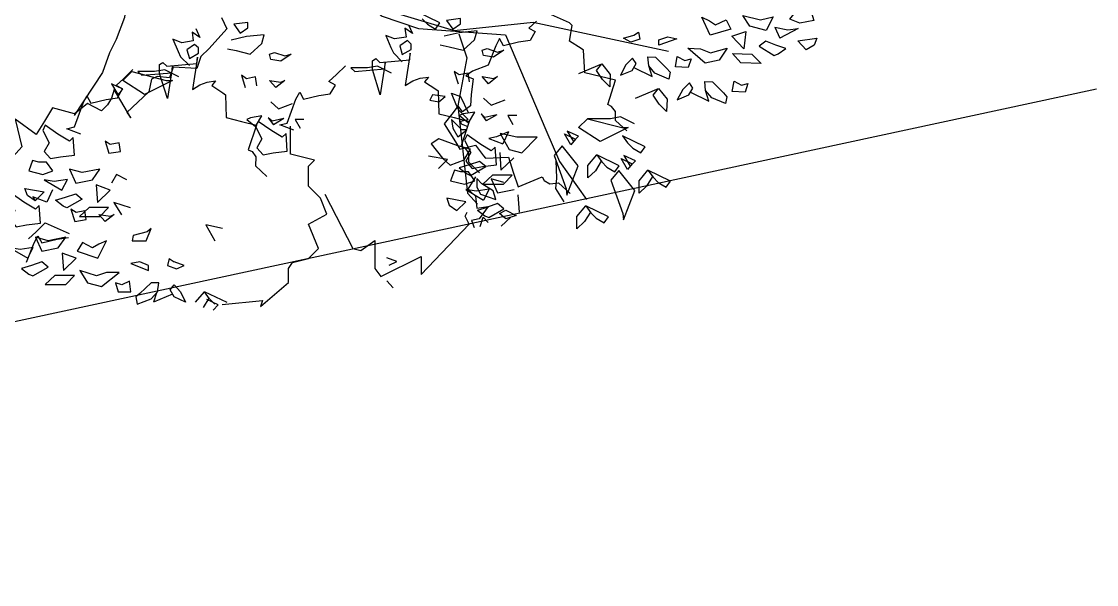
# Model space of a CAD drawing. Header units: metres. Extents: x 10 to 239, y 2 to 253.
# Drawn here: x 69.56 to 79.85, y 228.97 to 234.36 of the extents above; entities that cross this region are included whole.
import ezdxf

# ---------------------------------------------------------------- set-up
doc = ezdxf.new("R2010")
doc.units = ezdxf.units.M
doc.header["$MEASUREMENT"] = 0
doc.layers.add('1', color=7, linetype='Continuous')
doc.layers.add('bloques ARBOLES', color=7, linetype='Continuous', true_color=0xb8d897)

# ---------------------------------------------------------------- blocks, each defined once
blk = doc.blocks.new('Palm2-e')
at = {"layer": 'bloques ARBOLES', "lineweight": 5}
for p, q in [((0.018, 4.365), (-0.025, 4.466)), ((-0.358, 4.328), (0.063, 4.046)), ((0.045, 4.167), (-0.224, 4.354)), ((-0.085, 4.35), (0.018, 4.294)), ((-0.049, 4.398), (0.018, 4.365)), ((0.018, 4.365), (0.053, 4.422)), ((0.018, 4.294), (0.085, 4.367)), ((0.157, 4.326), (0.045, 4.167)), ((0.888, 3.865), (0.655, 4.339)), ((1.006, 3.841), (0.8, 4.422)), ((1.006, 3.841), (0.95, 4.384)), ((-0.919, 4.141), (-0.863, 4.253)), ((0.067, 3.916), (-0.489, 4.253)), ((0.063, 4.046), (0.25, 4.266)), ((1.146, 3.839), (1.075, 4.298)), ((1.193, 4.29), (1.306, 3.841)), ((-1.144, 3.598), (-1.163, 4.122)), ((-1.056, 3.636), (-1.056, 4.194)), ((-0.971, 3.559), (-0.919, 4.141)), ((-0.817, 4.035), (-0.751, 4.159)), ((-0.751, 3.673), (-0.658, 4.159)), ((0.332, 4.211), (0.067, 3.916)), ((0.782, 3.878), (0.573, 4.209)), ((1.437, 3.804), (1.343, 4.178)), ((-1.368, 4.047), (-1.144, 3.598)), ((-0.844, 3.692), (-0.817, 4.035)), ((-0.471, 4.084), (0.093, 3.797)), ((0.093, 3.797), (0.348, 4.099)), ((0.483, 4.084), (0.931, 3.505)), ((-1.243, 3.567), (-1.447, 3.955)), ((-0.546, 3.953), (-0.62, 3.673)), ((0.34, 3.964), (0.123, 3.682)), ((0.445, 3.935), (0.595, 3.43)), ((0.819, 3.524), (0.483, 4.009)), ((1.511, 4.011), (1.572, 3.69)), ((-1.498, 3.809), (-1.345, 3.495)), ((-0.527, 3.617), (-0.452, 3.841)), ((0.123, 3.682), (-0.34, 3.878)), ((0.782, 3.878), (1.362, 3.392)), ((1.006, 3.449), (0.782, 3.878)), ((1.455, 3.392), (1.006, 3.841)), ((1.146, 3.839), (1.214, 3.725)), ((1.306, 3.841), (1.493, 3.411)), ((1.72, 3.6), (1.722, 3.824)), ((-0.379, 3.613), (-0.32, 3.75)), ((1.623, 3.317), (1.437, 3.804)), ((1.437, 3.804), (1.437, 3.804)), ((-1.574, 3.486), (-1.667, 3.617)), ((-1.584, 3.704), (-1.43, 3.418)), ((-0.751, 3.673), (-0.511, 3.197)), ((-0.358, 3.261), (-0.527, 3.617)), ((-0.281, 3.285), (-0.379, 3.613)), ((1.572, 3.69), (1.717, 3.355)), ((1.867, 3.655), (1.928, 3.441)), ((-0.651, 3.124), (-0.835, 3.516)), ((-0.264, 3.499), (-0.217, 3.597)), ((0.501, 3.317), (0.295, 3.542)), ((0.576, 3.317), (0.483, 3.505)), ((1.914, 3.214), (1.72, 3.6)), ((2.025, 3.556), (2.112, 3.376)), ((-1.682, 3.474), (-1.528, 3.29)), ((-1.528, 3.29), (-1.574, 3.486)), ((-1.181, 3.467), (-1.008, 2.95)), ((-0.898, 3.018), (-1.069, 3.467)), ((-0.957, 3.486), (-0.758, 3.06)), ((-0.217, 3.282), (-0.264, 3.499)), ((-0.141, 3.282), (-0.141, 3.461)), ((-0.068, 3.285), (-0.048, 3.422)), ((0.782, 3.261), (0.595, 3.449)), ((0.875, 3.224), (0.856, 3.43)), ((1.062, 3.168), (0.912, 3.411)), ((1.193, 3.056), (1.062, 3.467)), ((1.306, 2.981), (1.209, 3.41)), ((1.928, 3.441), (2.036, 3.308)), ((2.183, 3.452), (2.224, 3.339)), ((-1.761, 3.392), (-1.6, 3.214)), ((-1.12, 2.843), (-1.256, 3.392)), ((0.015, 3.299), (0.015, 3.374)), ((0.52, 3.205), (0.164, 3.355)), ((0.614, 3.13), (0.501, 3.317)), ((0.763, 3.093), (0.576, 3.317)), ((1.315, 3.336), (1.394, 2.987)), ((1.717, 3.355), (1.792, 3.299)), ((1.792, 3.299), (1.735, 2.888)), ((2.31, 3.373), (2.339, 3.279)), ((2.418, 3.3), (2.588, 3.229)), ((-1.798, 3.28), (-1.667, 3.13)), ((-1.368, 3.261), (-1.265, 2.72)), ((0.894, 3.037), (0.782, 3.261)), ((1.006, 3.056), (0.875, 3.224)), ((1.511, 2.981), (1.424, 3.29)), ((1.623, 2.888), (1.53, 3.205)), ((1.914, 3.214), (1.821, 2.907)), ((-1.83, 3.133), (-1.732, 3.069)), ((-1.35, 2.625), (-1.443, 3.149)), ((-0.022, 3.074), (-0.271, 3.148)), ((0.09, 3.186), (0.239, 3.168)), ((0.239, 3.168), (0.314, 3.074)), ((0.37, 3.149), (0.558, 3.112)), ((0.389, 2.888), (0.37, 3.149)), ((1.914, 2.894), (2.03, 3.178)), ((2.126, 3.11), (2, 2.89)), ((-1.844, 3.03), (-1.788, 3.009)), ((-0.439, 3.062), (-0.171, 3.056)), ((-0.171, 3.056), (-0.078, 2.813)), ((-0.003, 2.925), (-0.022, 3.074)), ((0.52, 3.018), (0.483, 2.719)), ((0.894, 2.944), (0.52, 3.018)), ((0.595, 2.719), (0.631, 2.995)), ((1.193, 3.056), (1.168, 2.996)), ((1.394, 2.987), (1.363, 2.821)), ((2.105, 2.88), (2.209, 3.024)), ((-1.536, 2.944), (-1.443, 2.438)), ((-0.283, 2.981), (-0.62, 2.869)), ((-0.19, 2.588), (-0.283, 2.981)), ((1.306, 2.981), (1.278, 2.91)), ((1.474, 2.757), (1.511, 2.981)), ((1.511, 2.981), (1.511, 2.981)), ((1.586, 2.625), (1.623, 2.888)), ((2.181, 2.856), (2.28, 2.936)), ((-0.46, 2.811), (-0.9, 2.588)), ((-0.46, 2.811), (-0.345, 2.867)), ((-0.265, 2.419), (-0.46, 2.811)), ((-0.345, 2.867), (-0.223, 2.481)), ((-0.003, 2.53), (0.274, 2.786)), ((0.726, 2.85), (0.632, 2.513)), ((1.062, 2.794), (0.726, 2.85)), ((1.647, 2.593), (1.726, 2.808)), ((2.24, 2.821), (2.334, 2.87)), ((2.327, 2.775), (2.371, 2.797)), ((-1.525, 2.294), (-1.579, 2.75)), ((-0.957, 2.438), (-0.546, 2.7)), ((-0.546, 2.7), (-0.302, 2.363)), ((0.836, 2.733), (0.74, 2.443)), ((0.969, 2.7), (0.856, 2.289)), ((1.362, 2.644), (0.969, 2.7)), ((1.805, 2.709), (1.709, 2.582)), ((2.377, 2.735), (2.433, 2.717)), ((-1.639, 2.627), (-1.618, 2.294)), ((0.023, 2.36), (0.259, 2.601)), ((0.259, 2.601), (0.315, 2.663)), ((0.259, 2.601), (0.571, 2.443)), ((0.315, 2.663), (0.593, 2.551)), ((1.791, 2.547), (1.879, 2.641)), ((-0.639, 2.513), (-1.125, 2.121)), ((-0.639, 2.513), (-0.602, 2.569)), ((-0.542, 2.432), (-0.639, 2.513)), ((0.93, 2.194), (1.101, 2.571)), ((0.996, 2.022), (1.196, 2.483)), ((1.101, 2.571), (1.416, 2.545)), ((1.196, 2.483), (1.628, 2.412)), ((1.828, 2.516), (1.906, 2.567)), ((1.892, 2.473), (1.938, 2.483)), ((-1.732, 2.099), (-1.728, 2.438)), ((-0.283, 2.139), (-0.542, 2.432)), ((0.277, 2.419), (-0.003, 2.196)), ((0.277, 2.419), (0.67, 2.304)), ((1.094, 1.894), (1.3, 2.386)), ((1.3, 2.386), (1.726, 2.217)), ((-1.618, 2.294), (-1.618, 2.294)), ((-1.144, 1.877), (-0.639, 2.277)), ((-0.639, 2.277), (-0.302, 1.971)), ((0.351, 2.326), (-0.012, 1.925)), ((0.8, 2.083), (0.351, 2.326)), ((1.362, 2.27), (1.193, 1.709)), ((1.72, 2.017), (1.362, 2.27)), ((-1.822, 2.192), (-1.836, 1.859)), ((-0.321, 1.84), (-0.729, 2.197)), ((0.015, 1.746), (0.314, 2.177)), ((0.314, 2.177), (0.856, 1.821)), ((-0.819, 1.966), (-0.732, 2.065)), ((-0.732, 2.065), (-0.396, 1.727)), ((1.25, 1.541), (1.437, 2.065)), ((1.437, 2.065), (1.828, 1.806)), ((-1.924, 1.983), (-1.933, 1.784)), ((-0.819, 1.966), (-1.2, 1.615)), ((-0.433, 1.578), (-0.819, 1.966)), ((0.351, 2.008), (0.131, 1.545)), ((0.95, 1.653), (0.351, 2.008)), ((-1.163, 1.466), (-0.826, 1.802)), ((0.198, 1.298), (0.408, 1.765)), ((0.408, 1.765), (0.894, 1.541)), ((1.362, 1.373), (1.53, 1.84)), ((1.53, 1.84), (1.792, 1.488)), ((-1.125, 1.335), (-0.788, 1.709)), ((-0.788, 1.709), (-0.546, 1.485)), ((0.075, 1.565), (-0.049, 1.74)), ((-0.994, 1.26), (-0.776, 1.625)), ((-0.776, 1.625), (-0.602, 1.41)), ((-0.089, 1.545), (0.064, 1.483)), ((-0.064, 1.632), (0.075, 1.565)), ((0.295, 1.223), (0.501, 1.634)), ((0.501, 1.634), (0.819, 1.447)), ((1.474, 1.223), (1.567, 1.615)), ((1.567, 1.615), (1.711, 1.257)), ((-0.747, 1.464), (-0.826, 1.167)), ((-0.602, 1.185), (-0.747, 1.464)), ((-0.097, 1.466), (0.075, 1.263)), ((0.389, 1.092), (0.52, 1.466)), ((0.52, 1.466), (0.838, 1.241)), ((-0.72, 1.244), (-0.77, 1.035)), ((-0.658, 0.849), (-0.72, 1.244)), ((-0.72, 1.244), (-0.62, 1.054)), ((-0.06, 1.298), (0.115, 1.119)), ((0.539, 1.185), (0.614, 1.316)), ((0.614, 1.316), (0.8, 1.148)), ((1.586, 1.279), (1.53, 0.867)), ((1.586, 1.279), (1.642, 0.905)), ((1.586, 1.279), (1.597, 0.769)), ((-0.078, 1.204), (0.115, 1.119)), ((0.483, 0.998), (0.539, 1.185)), ((0.67, 1.148), (0.587, 1.067)), ((0.744, 0.998), (0.67, 1.148)), ((-0.097, 1.129), (0.121, 0.996)), ((0.587, 1.067), (0.556, 0.898)), ((-0.07, 0.99), (0.146, 0.831)), ((0.654, 0.981), (0.635, 0.756)), ((0.71, 0.588), (0.654, 0.981)), ((0.146, 0.831), (-0.078, 0.905)), ((0.157, 0.759), (-0.097, 0.774)), ((-0.116, 0.624), (0.125, 0.404)), ((-0.06, 0.699), (0.146, 0.643)), ((0.108, 0.175), (0.146, 0.643)), ((-0.116, 0.493), (0.125, 0.404)), ((-0.116, 0.4), (0.108, 0.117)), ((-0.116, 0.175), (0.108, 0.117)), ((-0.113, 0.113), (0.11, 0.03)), ((0.127, -1.022), (0.108, 0.175)), ((0.113, -0.157), (-0.116, 0.044)), ((-0.113, -0.146), (0.113, -0.157)), ((-0.097, -0.292), (0.116, -0.344)), ((0.118, -0.454), (-0.078, -0.386)), ((-0.097, -0.424), (0.118, -0.51)), ((0.121, -0.722), (-0.078, -0.648)), ((-0.116, -0.722), (-0.134, -0.947)), ((-0.129, -0.89), (0.125, -1.03)), ((-0.134, -0.947), (-0.078, -1.116)), ((0.071, -1.34), (0.127, -1.022)), ((-0.078, -1.116), (-0.134, -1.321)), ((-0.134, -1.321), (-0.152, -2.164)), ((0.015, -1.808), (0.071, -1.34)), ((0.053, -2.183), (0.015, -1.808)), ((-0.152, -2.164), (-0.208, -2.95)), ((-0.003, -2.5), (0.053, -2.183)), ((0.015, -3.081), (-0.003, -2.5)), ((-0.208, -2.95), (-0.227, -3.642)), ((0.071, -3.642), (0.015, -3.081)), ((-0.227, -3.642), (-0.19, -3.81)), ((0.071, -4.221), (0.071, -3.642)), ((-0.19, -3.81), (-0.246, -4.259)), ((-0.246, -4.259), (-0.208, -4.895)), ((0.146, -5.157), (0.071, -4.221)), ((-0.208, -4.895), (-0.227, -5.269)), ((0.239, -5.53), (0.146, -5.157)), ((-0.227, -5.269), (-0.134, -5.53))]:
    blk.add_line(p, q, dxfattribs=at)
blk = doc.blocks.new('ARBOL22')
for points in [[(-0.3771, -0.6778), (-0.3511, -0.7309), (-0.4345, -0.8229), (-0.4734, -0.8604), (-0.4925, -0.9173), (-0.6041, -0.9112), (-0.6213, -0.9624), (-0.68, -0.9552), (-0.7071, -0.9687), (-0.7193, -1.0275), (-0.8221, -1.1255), (-0.8043, -1.1506), (-0.8817, -1.017), (-0.8951, -1.0568), (-0.9143, -1.0882), (-0.9415, -1.117), (-1.0083, -1.082), (-1.057, -1.1225), (-1.0686, -1.1313), (-1.1726, -1.1026), (-1.2111, -1.1654), (-1.2498, -1.2283), (-1.3483, -1.1572), (-1.3165, -1.287), (-1.3999, -1.379)], [(0.0601, -0.2856), (0.1301, -0.3773), (0.2543, -0.5256), (0.3747, -0.669), (0.5514, -0.7291), (0.9606, -0.7594), (1.1512, -1.2067), (1.2148, -1.3558), (1.3427, -1.5344)], [(0.0955, -0.2667), (0.3885, -0.6389), (0.7185, -0.7382), (1.0902, -0.6989), (1.7287, -0.836)], [(-0.8176, -0.541), (-0.8334, -0.6781), (-0.8722, -0.7816), (-0.9038, -0.844), (-0.9365, -0.9367), (-1.0706, -1.1395)], [(0.5686, -0.6844), (0.5926, -0.7092), (0.6304, -0.7316), (0.6511, -0.7028), (0.5447, -0.6513)], [(1.5319, -1.212), (1.478, -1.1623), (1.478, -1.1209), (1.4601, -1.0961), (1.442, -1.0878), (1.478, -0.9719), (1.4061, -0.9552), (1.3343, -0.9388), (1.3283, -0.8311), (1.3163, -0.8228), (1.2624, -0.7895), (1.2743, -0.7151), (1.2621, -0.7025), (1.1483, -0.6528)], [(1.1063, -0.6943), (1.0704, -0.7274), (1.1003, -0.744), (1.0765, -0.7854), (1.0224, -0.7936), (0.9506, -0.8102), (0.9327, -0.7771), (0.9147, -0.8102), (0.8788, -0.9013), (0.8053, -0.9308), (0.7741, -0.9519), (0.8088, -0.9666), (0.7992, -1.0396), (0.7963, -1.0942), (0.7574, -1.122), (0.738, -1.0938), (0.7085, -1.1327), (0.6713, -1.1786), (0.7255, -1.2638), (0.7455, -1.2979), (0.8185, -1.2789), (0.8568, -1.3293), (0.8662, -1.3404), (0.974, -1.3359), (0.9973, -1.4058), (1.0209, -1.4758), (1.1328, -1.4286), (1.1427, -1.4459), (1.1692, -1.4613), (1.2104, -1.4573), (1.2651, -1.5061)], [(-0.4976, -0.7297), (-0.4796, -0.7711), (-0.5155, -0.7462), (-0.5096, -0.7877), (-0.5634, -0.796), (-0.6053, -0.7795), (-0.5814, -0.8375), (-0.5694, -0.8622), (-0.5275, -0.9037)], [(-0.3491, -0.825), (-0.3071, -0.8334), (-0.2412, -0.8499), (-0.1873, -0.8003), (-0.1753, -0.7588), (-0.2591, -0.767), (-0.331, -0.7837)], [(0.5044, -0.7116), (0.5223, -0.753), (0.4864, -0.7281), (0.4923, -0.7696), (0.4385, -0.7779), (0.3966, -0.7614), (0.4205, -0.8194), (0.4326, -0.8441), (0.4744, -0.8856)], [(0.6528, -0.8069), (0.6948, -0.8153), (0.7607, -0.8318), (0.8146, -0.7822), (0.8266, -0.7407), (0.7428, -0.7489), (0.671, -0.7656)], [(0.741, -0.7545), (0.7789, -0.8679), (0.7354, -1.0938), (0.7809, -1.5045), (0.829, -1.5566)], [(2.2289, -0.7228), (2.253, -0.775)], [(2.2289, -0.7228), (2.2907, -0.7351)], [(2.339, -0.729), (2.253, -0.775)], [(2.2907, -0.7351), (2.339, -0.729)], [(0.4238, -0.9392), (0.3579, -0.9061), (0.31, -0.9145), (0.2317, -0.914), (0.2503, -0.9317), (0.3918, -0.9194), (0.3936, -0.8887), (0.3706, -1.0414), (0.3336, -0.9224), (0.3336, -0.8811), (0.3494, -0.8713), (0.368, -0.8889), (0.5095, -0.8766), (0.5113, -0.8459), (0.4883, -0.9986), (0.5236, -0.9759), (0.5583, -0.9634), (0.5975, -0.958), (0.5789, -0.9799), (0.6319, -1.0145), (0.6438, -1.023), (0.6471, -1.1308), (0.7185, -1.149), (0.7901, -1.1673), (0.7513, -1.2824), (0.7692, -1.2911), (0.7865, -1.3163), (0.7856, -1.3577), (0.8382, -1.4087)], [(-0.5781, -0.9573), (-0.644, -0.9242), (-0.6919, -0.9326), (-0.7702, -0.9321), (-0.7516, -0.9498), (-0.6101, -0.9375), (-0.6083, -0.9068), (-0.6314, -1.0595), (-0.6683, -0.9405), (-0.6683, -0.8992), (-0.6525, -0.8894), (-0.6339, -0.907), (-0.4924, -0.8947), (-0.4906, -0.864), (-0.5137, -1.0167), (-0.4783, -0.994), (-0.4437, -0.9815), (-0.4045, -0.976), (-0.423, -0.998), (-0.37, -1.0326), (-0.3582, -1.0411), (-0.3548, -1.1489), (-0.2834, -1.1671), (-0.2118, -1.1854), (-0.2507, -1.3005), (-0.2327, -1.3092), (-0.2154, -1.3344), (-0.2164, -1.3758), (-0.1637, -1.4268)], [(-0.0369, -1.2083), (-0.1028, -1.1835), (-0.0669, -1.1751), (-0.0264, -1.0623), (-0.0085, -1.0292), (0.0095, -1.0623), (0.0813, -1.0457), (0.1353, -1.0375), (0.1592, -0.9961), (0.1292, -0.9795), (0.1651, -0.9464), (0.2071, -0.9049)], [(1.3056, -0.9419), (1.4142, -0.8951), (1.454, -0.9467), (1.4514, -1.0046), (1.417, -0.97), (1.3889, -0.9272), (1.4142, -0.8951)], [(1.5644, -0.9137), (1.6514, -0.9555), (1.6357, -0.905), (1.6315, -0.8634), (1.6675, -0.865), (1.7191, -0.9169), (1.7363, -0.9344), (1.7289, -0.9672), (1.6642, -0.9394), (1.6357, -0.905)], [(-1.0389, -1.2264), (-1.1048, -1.2016), (-1.0689, -1.1932), (-1.0283, -1.0804), (-1.0104, -1.0473), (-0.9924, -1.0804), (-0.9206, -1.0638), (-0.8666, -1.0556), (-0.8427, -1.0142), (-0.8727, -0.9976), (-0.8368, -0.9645), (-0.7948, -0.923)], [(-0.2832, -0.9494), (-0.2651, -1.0073)], [(-0.2591, -0.9658), (-0.2832, -0.9494)], [(-0.2171, -0.9576), (-0.2591, -0.9658)], [(-0.2112, -0.9989), (-0.2171, -0.9576)], [(0.7428, -0.9477), (0.7187, -0.9313)], [(0.7187, -0.9313), (0.7369, -0.9892)], [(0.7848, -0.9395), (0.7428, -0.9477)], [(0.7907, -0.9808), (0.7848, -0.9395)], [(0.8507, -0.9561), (0.9045, -0.9644)], [(0.8805, -0.9892), (0.8507, -0.9561)], [(0.9225, -0.9561), (0.8805, -0.9892)], [(0.9045, -0.9644), (0.9225, -0.9561)], [(-0.1214, -1.0073), (-0.1513, -0.9742)], [(-0.1513, -0.9742), (-0.0974, -0.9825)], [(-0.0794, -0.9742), (-0.1214, -1.0073)], [(-0.0974, -0.9825), (-0.0794, -0.9742)], [(1.5729, -1.0581), (1.6815, -1.0113), (1.7212, -1.0629), (1.7187, -1.1208), (1.6843, -1.0861), (1.6562, -1.0433), (1.6815, -1.0113)], [(1.8317, -1.0298), (1.9187, -1.0716), (1.903, -1.0211), (1.8987, -0.9796), (1.9347, -0.9812), (1.9864, -1.0331), (2.0035, -1.0505), (1.9962, -1.0833), (1.9314, -1.0556), (1.903, -1.0211)], [(0.7847, -1.1931), (0.7532, -1.1793), (0.7483, -1.1658), (0.7842, -1.1575), (0.7424, -1.116), (0.7303, -1.0913), (0.7065, -1.0333), (0.7483, -1.0498), (0.7842, -1.1244)], [(0.8576, -1.0571), (0.8935, -1.0902)], [(-0.1444, -1.0752), (-0.1084, -1.1083)], [(-0.1084, -1.1083), (-0.0426, -1.0834)], [(0.8935, -1.0902), (0.9594, -1.0653)], [(-0.2402, -1.1498), (-0.2582, -1.158)], [(-0.2582, -1.158), (-0.2162, -1.1911)], [(-0.1862, -1.1414), (-0.2402, -1.1498)], [(-0.2162, -1.1911), (-0.1862, -1.1414)], [(-0.1384, -1.1662), (-0.1564, -1.1498)], [(-0.1564, -1.1498), (-0.1323, -1.1829)], [(-0.0828, -1.1536), (-0.1384, -1.1662)], [(-0.0828, -1.1536), (-0.1323, -1.1829)], [(0.0115, -1.158), (-0.0305, -1.158)], [(-0.0305, -1.158), (-0.0067, -1.1993)], [(0.7617, -1.1317), (0.7438, -1.1399)], [(0.7438, -1.1399), (0.7858, -1.173)], [(0.8157, -1.1233), (0.7617, -1.1317)], [(0.7858, -1.173), (0.8157, -1.1233)], [(0.8455, -1.1317), (0.8696, -1.1648)], [(0.8635, -1.1481), (0.8455, -1.1317)], [(0.9192, -1.1355), (0.8635, -1.1481)], [(0.9192, -1.1355), (0.8696, -1.1648)], [(1.0134, -1.1399), (0.9714, -1.1399)], [(0.9714, -1.1399), (0.9953, -1.1812)], [(1.5683, -1.1791), (1.5024, -1.1459), (1.4544, -1.1543), (1.3467, -1.1543), (1.5085, -1.1957), (1.5383, -1.1957), (1.4065, -1.2619), (1.3047, -1.1957), (1.3467, -1.1543)], [(-0.373, -2.0299), (-0.184, -2.011), (-0.1934, -2.0393), (-0.0611, -1.9259), (-0.0611, -1.8598), (-0.0422, -1.8315), (0.0334, -1.8126), (0.0807, -1.7653), (0.0334, -1.652), (0.1185, -1.6047), (0.0901, -1.5292), (0.0334, -1.4725), (0.0334, -1.378), (0.0618, -1.3497), (-0.0516, -1.3213), (-0.0516, -1.1891)], [(0.7797, -1.231), (0.7678, -1.2559)], [(0.7678, -1.2559), (0.7976, -1.3138)], [(0.8396, -1.2725), (0.7797, -1.231)], [(0.9175, -1.2392), (0.8816, -1.2476)], [(0.8816, -1.2476), (0.9475, -1.2725)], [(0.9748, -1.2155), (0.9175, -1.2392)], [(0.9748, -1.2155), (0.9475, -1.2725)], [(0.7976, -1.3138), (0.7737, -1.3552)], [(0.8935, -1.3056), (0.8396, -1.2725)], [(0.9114, -1.289), (0.8935, -1.3056)], [(0.9175, -1.3718), (0.9114, -1.289)], [(0.9332, -1.314), (0.9391, -1.3969), (0.9991, -1.3389)], [(0.6456, -1.3885), (0.6876, -1.3471), (0.5979, -1.3305)], [(0.7737, -1.3552), (0.8037, -1.3885)], [(1.1981, -1.3506), (1.2002, -1.4346), (1.1965, -1.4831), (1.2358, -1.5455)], [(1.411, -1.355), (1.384, -1.3997), (1.3481, -1.4328), (1.3481, -1.3748), (1.3901, -1.325)], [(-0.8233, -1.4417), (-0.8712, -1.4168), (-0.8952, -1.4583)], [(0.7199, -1.3967), (0.7019, -1.4464)], [(0.7498, -1.4049), (0.7199, -1.3967)], [(0.7858, -1.4049), (0.7498, -1.4049)], [(0.8157, -1.4464), (0.7858, -1.4049)], [(0.8037, -1.3885), (0.8516, -1.3801)], [(0.8516, -1.3801), (0.9175, -1.3718)], [(1.6522, -1.427), (1.6252, -1.4716), (1.5893, -1.5047), (1.5893, -1.4467), (1.6313, -1.397)], [(0.7019, -1.4464), (0.7678, -1.4629)], [(0.7678, -1.4629), (0.8157, -1.4464)], [(0.8189, -1.4277), (0.783, -1.4856)], [(0.8489, -1.4608), (0.8248, -1.4359)], [(0.8248, -1.4359), (0.8248, -1.4774)], [(0.9028, -1.4939), (0.8489, -1.4608)], [(0.9534, -1.4547), (0.8935, -1.438)], [(0.8935, -1.438), (0.9235, -1.5044)], [(-1.172, -1.4903), (-1.1994, -1.5473), (-1.2653, -1.5224), (-1.2546, -1.541), (-1.2905, -1.5163), (-1.3024, -1.483), (-1.2126, -1.4997), (-1.2546, -1.541)], [(0.109, -1.5103), (0.2413, -1.7653), (0.2791, -1.7748), (0.3453, -1.7276), (0.3453, -1.8598), (0.3736, -1.8976), (0.5627, -1.8031), (0.5627, -1.8882), (0.7895, -1.652), (0.7706, -1.6142), (0.78, -1.5953)], [(0.7737, -1.4878), (0.8576, -1.5375)], [(0.8217, -1.496), (0.7737, -1.4878)], [(0.783, -1.4856), (0.8189, -1.5187)], [(0.8839, -1.4865), (0.8217, -1.496)], [(0.8248, -1.4774), (0.8428, -1.5105)], [(0.8428, -1.5105), (0.9148, -1.5354)], [(0.8839, -1.4865), (0.8576, -1.5375)], [(0.9148, -1.5354), (0.9028, -1.4939)], [(0.9235, -1.5044), (1.0014, -1.4878)], [(1.0193, -1.5126), (1.0252, -1.5955)], [(-0.8053, -1.5743), (-0.8832, -1.5494), (-0.8473, -1.6074)], [(0.684, -1.5291), (0.6958, -1.5624)], [(0.7737, -1.5457), (0.684, -1.5291)], [(0.6958, -1.5624), (0.7317, -1.5871)], [(0.7317, -1.5871), (0.7737, -1.5457)], [(0.8189, -1.5187), (0.8248, -1.5767)], [(0.8248, -1.5767), (0.8787, -1.5685)], [(0.8787, -1.5685), (0.8369, -1.6265)], [(0.9235, -1.554), (0.8755, -1.5706)], [(0.9534, -1.5789), (0.9235, -1.554)], [(1.3601, -1.5949), (1.3331, -1.6395), (1.2972, -1.6726), (1.2972, -1.6146), (1.3392, -1.5649)], [(0.8284, -1.5851), (0.8755, -1.5706)], [(0.8284, -1.5851), (0.8635, -1.612)], [(0.842, -1.6627), (0.8548, -1.6181)], [(0.8787, -1.6429), (0.8548, -1.6181)], [(0.8635, -1.612), (0.8816, -1.6204)], [(0.8816, -1.6204), (0.9534, -1.5789)], [(0.9327, -1.6016), (0.9627, -1.5849)], [(0.9627, -1.6265), (0.9327, -1.6016)], [(0.9859, -1.6189), (0.9403, -1.661)], [(0.9627, -1.5849), (1.0106, -1.6098)], [(1.0106, -1.6098), (0.9627, -1.6265)], [(-1.2854, -1.72), (-1.2495, -1.6869), (-1.2075, -1.6454), (-1.0937, -1.6951)], [(-0.3729, -1.6715), (-0.4508, -1.6548)], [(-0.4508, -1.6548), (-0.4088, -1.7294)], [(0.8369, -1.6265), (0.801, -1.6347)], [(0.801, -1.6347), (0.8128, -1.6678)], [(-1.2951, -1.8298), (-1.2591, -1.7387), (-1.2412, -1.7056)], [(-1.2412, -1.7056), (-1.2232, -1.7387)], [(-1.1514, -1.722), (-1.0974, -1.7138)], [(-1.2232, -1.7387), (-1.1514, -1.722)], [(-0.6227, -1.8134), (-0.6305, -1.8454)], [(-0.6227, -1.8134), (-0.6005, -1.8288)], [(0.4494, -1.8273), (0.4014, -1.8107)], [(-0.6305, -1.8454), (-0.5885, -1.8619)], [(-0.5526, -1.8454), (-0.6005, -1.8288)], [(-0.5885, -1.8619), (-0.5526, -1.8454)], [(0.4134, -1.8438), (0.4494, -1.8273)], [(0.4014, -1.9184), (0.4314, -1.9515)], [(-0.6185, -1.9614), (-0.6005, -1.9365)], [(-0.6005, -1.9945), (-0.6185, -1.9614)], [(-0.6005, -1.9365), (-0.5705, -1.9696)], [(-0.5705, -1.9696), (-0.5466, -2.0193)], [(-0.4987, -2.0193), (-0.4567, -1.9696)], [(-0.3503, -2.0211), (-0.4567, -1.9696)], [(-0.4328, -2.0027), (-0.4567, -1.9696)], [(-0.6837, -1.9755), (-0.6964, -2.0193)], [(-0.6076, -1.9814), (-0.6964, -2.0193)], [(-0.5466, -2.0193), (-0.6005, -1.9945)], [(-0.4358, -1.9996), (-0.4628, -2.0442)], [(-0.3922, -2.0313), (-0.4461, -2.0066)], [(-0.4088, -2.0276), (-0.4328, -2.0027)], [(-0.4161, -2.0562), (-0.3922, -2.0313)]]:
    blk.add_lwpolyline(points)
for points in [[(2.4125, -0.6909), (2.346, -0.7045), (2.2988, -0.6859), (2.3306, -0.6457), (2.3665, -0.6473), (2.3968, -0.6404)], [(-0.2532, -0.7008), (-0.3191, -0.7091), (-0.2891, -0.7506), (-0.2532, -0.7257)], [(0.7487, -0.6827), (0.6828, -0.691), (0.7128, -0.7325), (0.7487, -0.7076)], [(1.9239, -0.7604), (1.8856, -0.6757), (1.9208, -0.6938), (1.95, -0.7117), (1.999, -0.689), (2.0211, -0.7316)], [(2.0779, -0.6676), (2.1609, -0.688), (2.2215, -0.674), (2.1886, -0.739), (2.1116, -0.7189)], [(1.587, -0.7465), (1.5933, -0.7788), (1.5506, -0.7934), (1.5155, -0.7753), (1.5641, -0.7608)], [(2.0925, -0.743), (2.0829, -0.8255), (2.0256, -0.7649)], [(-0.5035, -0.8042), (-0.5394, -0.8291), (-0.5275, -0.8706), (-0.4855, -0.8457), (-0.4855, -0.8208)], [(0.4984, -0.7861), (0.4625, -0.811), (0.4744, -0.8525), (0.5164, -0.8276), (0.5164, -0.8027)], [(1.6819, -0.8076), (1.683, -0.7828), (1.7257, -0.768), (1.7671, -0.7783)], [(2.1554, -0.812), (2.2253, -0.8567), (2.2438, -0.8491), (2.28, -0.8239), (2.2336, -0.8073), (2.1864, -0.7885)], [(2.4135, -0.807), (2.3765, -0.8301), (2.3364, -0.787), (2.4268, -0.7743)], [(-0.1274, -0.8417), (-0.0794, -0.8583), (-0.0495, -0.8499), (-0.0974, -0.883), (-0.1453, -0.8748), (-0.1513, -0.8499)], [(0.8745, -0.8236), (0.9225, -0.8402), (0.9525, -0.8318), (0.9045, -0.8649), (0.8566, -0.8567), (0.8507, -0.8318)], [(2.0051, -0.822), (1.9666, -0.8783), (1.9001, -0.8919), (1.8193, -0.822), (1.879, -0.8246), (1.9261, -0.8434)], [(2.0299, -0.8465), (2.1212, -0.8506), (2.1649, -0.8947), (2.0685, -0.8905)], [(1.5762, -0.8941), (1.5593, -0.8685), (1.5279, -0.9002), (1.5019, -0.9488), (1.5568, -0.9264)], [(1.835, -0.8725), (1.8211, -0.9132), (1.7613, -0.9106), (1.7696, -0.8612), (1.8047, -0.8794)], [(-0.6379, -0.9739), (-0.6081, -0.9739), (-0.7399, -1.0401), (-0.8417, -0.9739), (-0.7997, -0.9326)], [(-0.8417, -1.0153), (-0.8955, -0.9906), (-0.8655, -1.0401)], [(1.8434, -1.0103), (1.8266, -0.9846), (1.7952, -1.0164), (1.7691, -1.065), (1.824, -1.0425)], [(2.1023, -0.9886), (2.0884, -1.0294), (2.0285, -1.0267), (2.0368, -0.9773), (2.0719, -0.9955)], [(0.6465, -1.0747), (0.6765, -1.0498), (0.6165, -1.0416), (0.6045, -1.0664)], [(0.7363, -1.2404), (0.7783, -1.2073), (0.7544, -1.2073), (0.7065, -1.1575), (0.7124, -1.1989)], [(-1.1888, -1.2678), (-1.2126, -1.3091), (-1.1827, -1.3424), (-1.1347, -1.334), (-1.0689, -1.3257), (-1.0749, -1.2429), (-1.0929, -1.2595), (-1.1468, -1.2264), (-1.2067, -1.1849), (-1.2186, -1.2098)], [(-0.1868, -1.2497), (-0.2107, -1.291), (-0.1807, -1.3243), (-0.1328, -1.3159), (-0.0669, -1.3076), (-0.073, -1.2248), (-0.091, -1.2414), (-0.1448, -1.2083), (-0.2048, -1.1668), (-0.2166, -1.1917)], [(1.3047, -1.237), (1.2509, -1.2123), (1.2808, -1.2619)], [(-0.8592, -1.2678), (-0.9012, -1.276), (-0.9252, -1.2595), (-0.9071, -1.3175), (-0.8532, -1.3091)], [(0.6645, -1.3397), (0.7004, -1.3728), (0.7662, -1.3479), (0.7962, -1.2984), (0.7363, -1.2817), (0.6465, -1.2486), (0.6106, -1.2735)], [(0.9779, -1.2988), (1.0377, -1.3153), (1.1096, -1.2408), (1.0138, -1.2408), (0.9359, -1.2242)], [(1.268, -1.2776), (1.2381, -1.2263), (1.2904, -1.2514)], [(1.5972, -1.3158), (1.618, -1.287), (1.5116, -1.2354), (1.5355, -1.2685), (1.5595, -1.2934)], [(1.2495, -1.514), (1.3026, -1.3765), (1.2268, -1.2816), (1.1897, -1.3274), (1.2466, -1.4844)], [(-1.2665, -1.3506), (-1.2845, -1.4004), (-1.2186, -1.4168), (-1.1706, -1.4004), (-1.2006, -1.3588), (-1.2365, -1.3588)], [(0.7774, -1.4133), (0.7955, -1.4217), (0.8673, -1.3802), (0.8373, -1.3553), (0.7894, -1.372), (0.7423, -1.3865)], [(1.4757, -1.4054), (1.4965, -1.3766), (1.3901, -1.325), (1.4139, -1.3582), (1.438, -1.383)], [(1.5352, -1.3937), (1.5054, -1.3425), (1.5576, -1.3675)], [(1.572, -1.3532), (1.5181, -1.3285), (1.5481, -1.378)], [(-0.985, -1.4417), (-0.9491, -1.392), (-1.0329, -1.4086), (-1.0929, -1.392), (-1.0629, -1.4583)], [(1.5167, -1.6302), (1.5698, -1.4926), (1.4941, -1.3977), (1.457, -1.4435), (1.5138, -1.6005)], [(1.7169, -1.4774), (1.7377, -1.4485), (1.6313, -1.397), (1.6552, -1.4301), (1.6792, -1.455)], [(-1.1025, -1.4404), (-1.1647, -1.4499), (-1.2126, -1.4417), (-1.1288, -1.4914)], [(-0.9611, -1.5494), (-0.9012, -1.4914), (-0.9671, -1.4666)], [(0.9507, -1.4624), (0.9912, -1.4202), (0.8998, -1.4202), (0.8541, -1.4624)], [(-1.3791, -1.5306), (-1.3493, -1.5886), (-1.3731, -1.63), (-1.3432, -1.6632), (-1.2952, -1.6548), (-1.2294, -1.6466), (-1.2355, -1.5637), (-1.2534, -1.5804), (-1.3073, -1.5473), (-1.3672, -1.5058)], [(-1.0329, -1.5328), (-1.1048, -1.5743), (-1.1229, -1.5659), (-1.158, -1.539), (-1.1109, -1.5245), (-1.0629, -1.5079)], [(1.4248, -1.6453), (1.4456, -1.6164), (1.3392, -1.5649), (1.363, -1.598), (1.3871, -1.6229)], [(-1.0857, -1.5804), (-1.0676, -1.6384), (-1.0138, -1.63), (-1.0197, -1.5886), (-1.0617, -1.5969)], [(-0.9496, -1.615), (-0.9091, -1.5728), (-1.0005, -1.5728), (-1.0461, -1.615)], [(-0.8999, -1.6135), (-0.882, -1.6053), (-0.924, -1.6384), (-0.9538, -1.6053)], [(-1.2234, -1.7792), (-1.1455, -1.7626), (-1.1096, -1.7128), (-1.1935, -1.7294), (-1.2534, -1.7128)], [(-0.7982, -1.7294), (-0.7323, -1.7294), (-0.7084, -1.6715), (-0.7263, -1.6879), (-0.7922, -1.7046)], [(-1.2893, -1.8123), (-1.263, -1.7612), (-1.3252, -1.7708), (-1.3731, -1.7626)], [(-0.9599, -1.8123), (-0.9179, -1.7294), (-0.9538, -1.7459), (-0.9838, -1.7626), (-1.0317, -1.7377), (-1.0558, -1.7792)], [(-1.1216, -1.8703), (-1.0617, -1.8123), (-1.1276, -1.7874)], [(-1.2834, -1.8867), (-1.2653, -1.8951), (-1.1935, -1.8536), (-1.2234, -1.8288), (-1.2714, -1.8454), (-1.3185, -1.8599)], [(-1.0437, -1.8703), (-1.0078, -1.9282), (-0.9419, -1.9447), (-0.8581, -1.8785), (-0.9179, -1.8785), (-0.9658, -1.8951)], [(-0.7202, -1.8703), (-0.7202, -1.8454), (-0.7622, -1.8288), (-0.8041, -1.8372)], [(-1.1101, -1.9358), (-1.0696, -1.8937), (-1.161, -1.8937), (-1.2066, -1.9358)], [(-0.8461, -1.9365), (-0.8761, -1.9282), (-0.864, -1.9696), (-0.8041, -1.9696), (-0.8102, -1.9198)], [(-0.7743, -2.0276), (-0.7084, -2.0027), (-0.6784, -1.9696), (-0.6723, -1.9282), (-0.7084, -1.9282), (-0.7622, -1.9778), (-0.7802, -1.9945)]]:
    blk.add_lwpolyline(points, close=True)

msp = doc.modelspace()

# ---------------------------------------------------------------- linework, layer by layer
at = {"layer": '1'}
msp.add_line((57.77286, 228.9678), (79.85057, 233.71732), dxfattribs=at)

# ---------------------------------------------------------------- block references
at = {"layer": 'bloques ARBOLES', "xscale": 2.033276188942182, "yscale": 2.033276188942182, "zscale": 2.033276188942182}
msp.add_blockref('ARBOL22', (72.23886, 235.77847), dxfattribs=at)
at = {"layer": 'bloques ARBOLES'}
msp.add_blockref('Palm2-e', (67.39128, 235.95899), dxfattribs=at)

doc.saveas('drawing.dxf')
